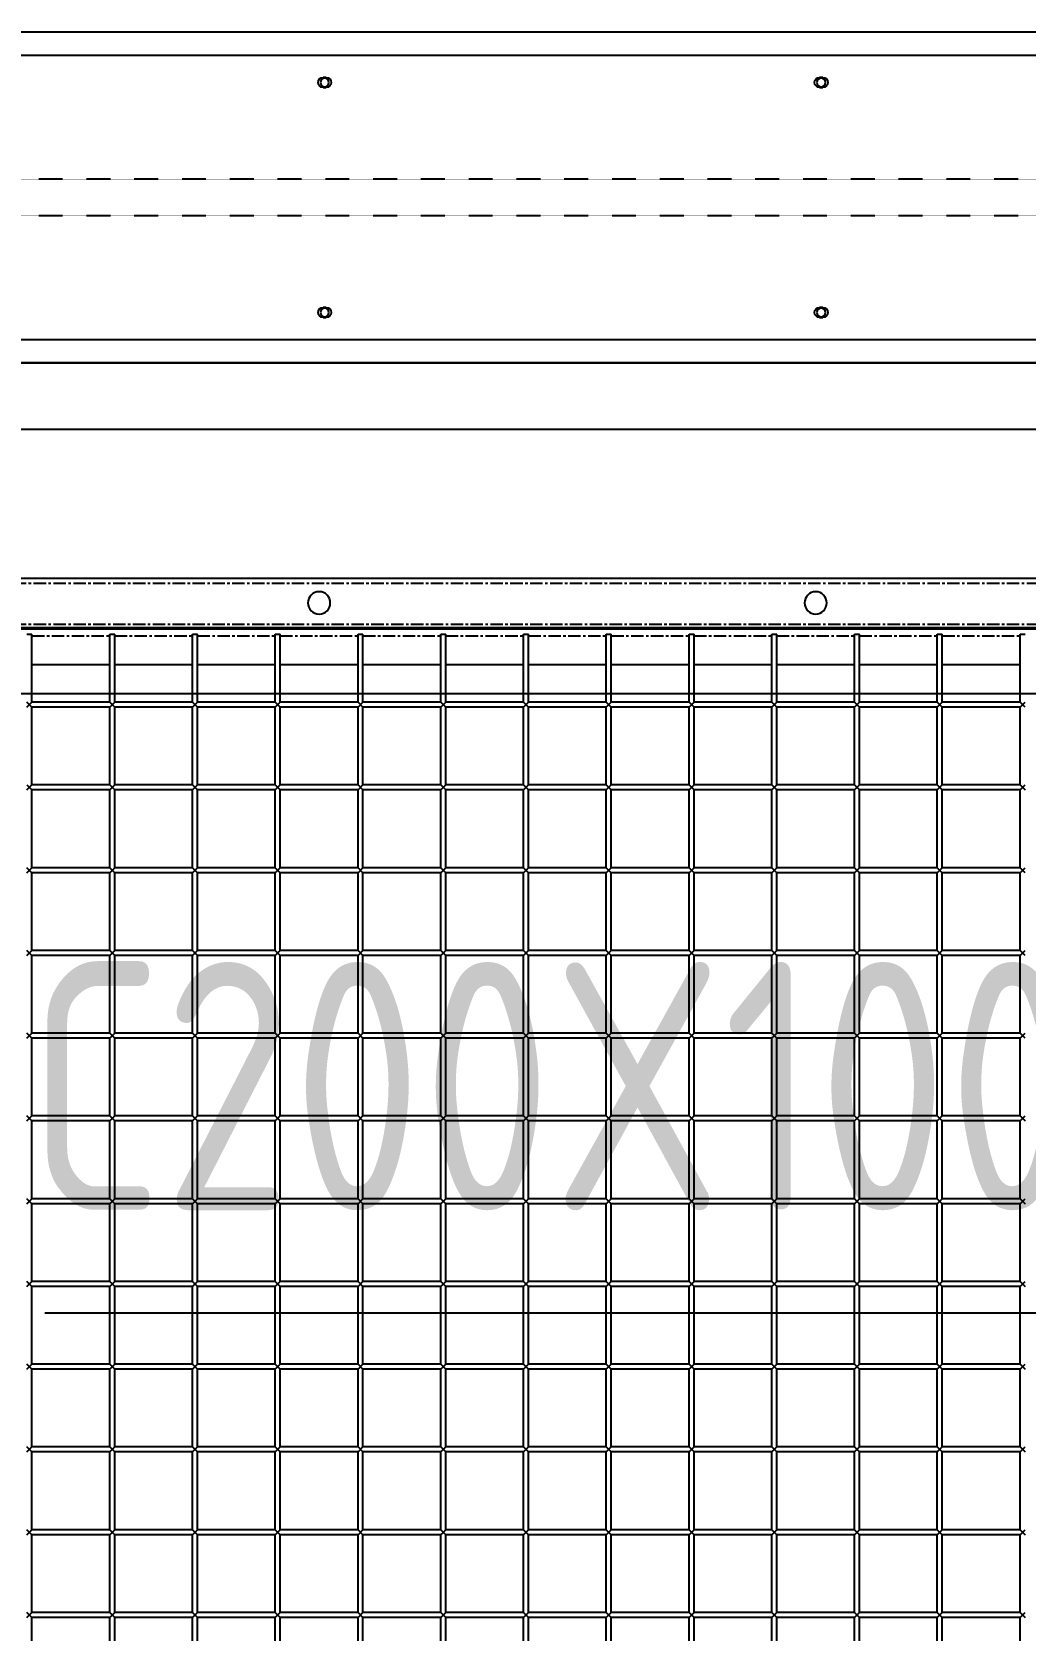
# Model space of a CAD drawing. Header units: millimetres. Extents: x -198529 to 244266, y -64 to 158464.
# Drawn here: x -165332 to -164732, y 97557 to 98523 of the extents above; entities that cross this region are included whole.
import ezdxf

# ---------------------------------------------------------------- set-up
doc = ezdxf.new("R2010")
doc.units = ezdxf.units.MM
doc.linetypes.add('CENTER', pattern=[12, 7.5, -1.5, 1.5, -1.5])
doc.linetypes.add('HIDDEN', pattern=[0.2, 0.1, -0.1])
for name, color, linetype in [('0-DCC', 30, 'Continuous'), ('0-DCC-STRUC', 180, 'Continuous'), ('0-DCC-STRUC-T', 4, 'Continuous')]:
    doc.layers.add(name, color=color, linetype=linetype)
doc.styles.add('EDRI-COM', font='tssdeng.shx', dxfattribs={"width": 0.8, "bigfont": 'hztxt.shx'})

# ---------------------------------------------------------------- blocks, each defined once
blk = doc.blocks.new('DCC2850x1800(右)')
at = {"color": 0, "linetype": 'Continuous'}
for p, q in [((65614.5, -72678.48), (62966, -72678.48)), ((62966, -72709.38), (65613, -72709.38)), ((64742.5, -72712.38), (64739.5, -72712.38)), ((64742.5, -72753.48), (64742.5, -72712.38)), ((64789.5, -72753.48), (64789.5, -72712.38)), ((64792.5, -72712.38), (64789.5, -72712.38)), ((64792.5, -72753.48), (64792.5, -72712.38)), ((64839.5, -72753.48), (64839.5, -72712.38)), ((64842.5, -72712.38), (64839.5, -72712.38)), ((64842.5, -72753.48), (64842.5, -72712.38)), ((64889.5, -72753.48), (64889.5, -72712.38)), ((64892.5, -72712.38), (64889.5, -72712.38)), ((64892.5, -72753.48), (64892.5, -72712.38)), ((64939.5, -72753.48), (64939.5, -72712.38)), ((64942.5, -72712.38), (64939.5, -72712.38)), ((64942.5, -72753.48), (64942.5, -72712.38)), ((64989.5, -72753.48), (64989.5, -72712.38)), ((64992.5, -72712.38), (64989.5, -72712.38)), ((64992.5, -72753.48), (64992.5, -72712.38)), ((65039.5, -72753.48), (65039.5, -72712.38)), ((65042.5, -72712.38), (65039.5, -72712.38)), ((65042.5, -72753.48), (65042.5, -72712.38)), ((65089.5, -72753.48), (65089.5, -72712.38)), ((65092.5, -72712.38), (65089.5, -72712.38)), ((65092.5, -72753.48), (65092.5, -72712.38)), ((65139.5, -72753.48), (65139.5, -72712.38)), ((65142.5, -72712.38), (65139.5, -72712.38)), ((65142.5, -72753.48), (65142.5, -72712.38)), ((65189.5, -72753.48), (65189.5, -72712.38)), ((65192.5, -72712.38), (65189.5, -72712.38)), ((65192.5, -72753.48), (65192.5, -72712.38)), ((65239.5, -72753.48), (65239.5, -72712.38)), ((65242.5, -72712.38), (65239.5, -72712.38)), ((65242.5, -72753.48), (65242.5, -72712.38)), ((65289.5, -72753.48), (65289.5, -72712.38)), ((65292.5, -72712.38), (65289.5, -72712.38)), ((65292.5, -72753.48), (65292.5, -72712.38)), ((65339.5, -72753.48), (65339.5, -72712.38)), ((65342.5, -72712.38), (65339.5, -72712.38)), ((64742.5, -72730.88), (64789.5, -72730.88)), ((64792.5, -72730.88), (64839.5, -72730.88)), ((64842.5, -72730.88), (64889.5, -72730.88)), ((64892.5, -72730.88), (64939.5, -72730.88)), ((64942.5, -72730.88), (64989.5, -72730.88)), ((64992.5, -72730.88), (65039.5, -72730.88)), ((65042.5, -72730.88), (65089.5, -72730.88)), ((65092.5, -72730.88), (65139.5, -72730.88)), ((65142.5, -72730.88), (65189.5, -72730.88)), ((65192.5, -72730.88), (65239.5, -72730.88)), ((65242.5, -72730.88), (65289.5, -72730.88)), ((65292.5, -72730.88), (65339.5, -72730.88)), ((64742.5, -72756.48), (64739.5, -72753.48)), ((64739.5, -72756.48), (64742.5, -72753.48)), ((64742.5, -72753.48), (64789.5, -72753.48)), ((64742.5, -72756.48), (64789.5, -72756.48)), ((64742.5, -72803.48), (64742.5, -72756.48)), ((64792.5, -72756.48), (64789.5, -72753.48)), ((64789.5, -72756.48), (64792.5, -72753.48)), ((64789.5, -72803.48), (64789.5, -72756.48)), ((64792.5, -72753.48), (64839.5, -72753.48)), ((64792.5, -72756.48), (64839.5, -72756.48)), ((64792.5, -72803.48), (64792.5, -72756.48)), ((64842.5, -72756.48), (64839.5, -72753.48)), ((64839.5, -72756.48), (64842.5, -72753.48)), ((64839.5, -72803.48), (64839.5, -72756.48)), ((64842.5, -72753.48), (64889.5, -72753.48)), ((64842.5, -72756.48), (64889.5, -72756.48)), ((64842.5, -72803.48), (64842.5, -72756.48)), ((64892.5, -72756.48), (64889.5, -72753.48)), ((64889.5, -72756.48), (64892.5, -72753.48)), ((64889.5, -72803.48), (64889.5, -72756.48)), ((64892.5, -72753.48), (64939.5, -72753.48)), ((64892.5, -72756.48), (64939.5, -72756.48)), ((64892.5, -72803.48), (64892.5, -72756.48)), ((64942.5, -72756.48), (64939.5, -72753.48)), ((64939.5, -72756.48), (64942.5, -72753.48)), ((64939.5, -72803.48), (64939.5, -72756.48)), ((64942.5, -72753.48), (64989.5, -72753.48)), ((64942.5, -72756.48), (64989.5, -72756.48)), ((64942.5, -72803.48), (64942.5, -72756.48)), ((64992.5, -72756.48), (64989.5, -72753.48)), ((64989.5, -72756.48), (64992.5, -72753.48)), ((64989.5, -72803.48), (64989.5, -72756.48)), ((64992.5, -72753.48), (65039.5, -72753.48)), ((64992.5, -72756.48), (65039.5, -72756.48)), ((64992.5, -72803.48), (64992.5, -72756.48)), ((65042.5, -72756.48), (65039.5, -72753.48)), ((65039.5, -72756.48), (65042.5, -72753.48)), ((65039.5, -72803.48), (65039.5, -72756.48)), ((65042.5, -72753.48), (65089.5, -72753.48)), ((65042.5, -72756.48), (65089.5, -72756.48)), ((65042.5, -72803.48), (65042.5, -72756.48)), ((65092.5, -72756.48), (65089.5, -72753.48)), ((65089.5, -72756.48), (65092.5, -72753.48)), ((65089.5, -72803.48), (65089.5, -72756.48)), ((65092.5, -72753.48), (65139.5, -72753.48)), ((65092.5, -72756.48), (65139.5, -72756.48)), ((65092.5, -72803.48), (65092.5, -72756.48)), ((65142.5, -72756.48), (65139.5, -72753.48)), ((65139.5, -72756.48), (65142.5, -72753.48)), ((65139.5, -72803.48), (65139.5, -72756.48)), ((65142.5, -72753.48), (65189.5, -72753.48)), ((65142.5, -72756.48), (65189.5, -72756.48)), ((65142.5, -72803.48), (65142.5, -72756.48)), ((65192.5, -72756.48), (65189.5, -72753.48)), ((65189.5, -72756.48), (65192.5, -72753.48)), ((65189.5, -72803.48), (65189.5, -72756.48)), ((65192.5, -72753.48), (65239.5, -72753.48)), ((65192.5, -72756.48), (65239.5, -72756.48)), ((65192.5, -72803.48), (65192.5, -72756.48)), ((65242.5, -72756.48), (65239.5, -72753.48)), ((65239.5, -72756.48), (65242.5, -72753.48)), ((65239.5, -72803.48), (65239.5, -72756.48)), ((65242.5, -72753.48), (65289.5, -72753.48)), ((65242.5, -72756.48), (65289.5, -72756.48)), ((65242.5, -72803.48), (65242.5, -72756.48)), ((65292.5, -72756.48), (65289.5, -72753.48)), ((65289.5, -72756.48), (65292.5, -72753.48)), ((65289.5, -72803.48), (65289.5, -72756.48)), ((65292.5, -72753.48), (65339.5, -72753.48)), ((65292.5, -72756.48), (65339.5, -72756.48)), ((65292.5, -72803.48), (65292.5, -72756.48)), ((65342.5, -72756.48), (65339.5, -72753.48)), ((65339.5, -72756.48), (65342.5, -72753.48)), ((65339.5, -72803.48), (65339.5, -72756.48)), ((64742.5, -72806.48), (64739.5, -72803.48)), ((64742.5, -72803.48), (64739.5, -72806.48)), ((64742.5, -72803.48), (64789.5, -72803.48)), ((64742.5, -72853.48), (64742.5, -72806.48)), ((64742.5, -72806.48), (64789.5, -72806.48)), ((64792.5, -72806.48), (64789.5, -72803.48)), ((64792.5, -72803.48), (64789.5, -72806.48)), ((64789.5, -72853.48), (64789.5, -72806.48)), ((64792.5, -72803.48), (64839.5, -72803.48)), ((64792.5, -72853.48), (64792.5, -72806.48)), ((64792.5, -72806.48), (64839.5, -72806.48)), ((64842.5, -72806.48), (64839.5, -72803.48)), ((64842.5, -72803.48), (64839.5, -72806.48)), ((64839.5, -72853.48), (64839.5, -72806.48)), ((64842.5, -72803.48), (64889.5, -72803.48)), ((64842.5, -72853.48), (64842.5, -72806.48)), ((64842.5, -72806.48), (64889.5, -72806.48)), ((64892.5, -72806.48), (64889.5, -72803.48)), ((64892.5, -72803.48), (64889.5, -72806.48)), ((64889.5, -72853.48), (64889.5, -72806.48)), ((64892.5, -72803.48), (64939.5, -72803.48)), ((64892.5, -72853.48), (64892.5, -72806.48)), ((64892.5, -72806.48), (64939.5, -72806.48)), ((64942.5, -72806.48), (64939.5, -72803.48)), ((64942.5, -72803.48), (64939.5, -72806.48)), ((64939.5, -72853.48), (64939.5, -72806.48)), ((64942.5, -72803.48), (64989.5, -72803.48)), ((64942.5, -72853.48), (64942.5, -72806.48)), ((64942.5, -72806.48), (64989.5, -72806.48)), ((64992.5, -72806.48), (64989.5, -72803.48)), ((64992.5, -72803.48), (64989.5, -72806.48)), ((64989.5, -72853.48), (64989.5, -72806.48)), ((64992.5, -72803.48), (65039.5, -72803.48)), ((64992.5, -72853.48), (64992.5, -72806.48)), ((64992.5, -72806.48), (65039.5, -72806.48)), ((65042.5, -72806.48), (65039.5, -72803.48)), ((65042.5, -72803.48), (65039.5, -72806.48)), ((65039.5, -72853.48), (65039.5, -72806.48)), ((65042.5, -72803.48), (65089.5, -72803.48)), ((65042.5, -72853.48), (65042.5, -72806.48)), ((65042.5, -72806.48), (65089.5, -72806.48)), ((65092.5, -72806.48), (65089.5, -72803.48)), ((65092.5, -72803.48), (65089.5, -72806.48)), ((65089.5, -72853.48), (65089.5, -72806.48)), ((65092.5, -72803.48), (65139.5, -72803.48)), ((65092.5, -72853.48), (65092.5, -72806.48)), ((65092.5, -72806.48), (65139.5, -72806.48)), ((65142.5, -72806.48), (65139.5, -72803.48)), ((65142.5, -72803.48), (65139.5, -72806.48)), ((65139.5, -72853.48), (65139.5, -72806.48)), ((65142.5, -72803.48), (65189.5, -72803.48)), ((65142.5, -72853.48), (65142.5, -72806.48)), ((65142.5, -72806.48), (65189.5, -72806.48)), ((65192.5, -72806.48), (65189.5, -72803.48)), ((65192.5, -72803.48), (65189.5, -72806.48)), ((65189.5, -72853.48), (65189.5, -72806.48)), ((65192.5, -72803.48), (65239.5, -72803.48)), ((65192.5, -72853.48), (65192.5, -72806.48)), ((65192.5, -72806.48), (65239.5, -72806.48)), ((65242.5, -72806.48), (65239.5, -72803.48)), ((65242.5, -72803.48), (65239.5, -72806.48)), ((65239.5, -72853.48), (65239.5, -72806.48)), ((65242.5, -72803.48), (65289.5, -72803.48)), ((65242.5, -72853.48), (65242.5, -72806.48)), ((65242.5, -72806.48), (65289.5, -72806.48)), ((65292.5, -72806.48), (65289.5, -72803.48)), ((65292.5, -72803.48), (65289.5, -72806.48)), ((65289.5, -72853.48), (65289.5, -72806.48)), ((65292.5, -72803.48), (65339.5, -72803.48)), ((65292.5, -72853.48), (65292.5, -72806.48)), ((65292.5, -72806.48), (65339.5, -72806.48)), ((65342.5, -72806.48), (65339.5, -72803.48)), ((65342.5, -72803.48), (65339.5, -72806.48)), ((65339.5, -72853.48), (65339.5, -72806.48)), ((64742.5, -72856.48), (64739.5, -72853.48)), ((64739.5, -72856.48), (64742.5, -72853.48)), ((64742.5, -72853.48), (64789.5, -72853.48)), ((64792.5, -72856.48), (64789.5, -72853.48)), ((64789.5, -72856.48), (64792.5, -72853.48)), ((64792.5, -72853.48), (64839.5, -72853.48)), ((64842.5, -72856.48), (64839.5, -72853.48)), ((64839.5, -72856.48), (64842.5, -72853.48)), ((64842.5, -72853.48), (64889.5, -72853.48)), ((64892.5, -72856.48), (64889.5, -72853.48)), ((64889.5, -72856.48), (64892.5, -72853.48)), ((64892.5, -72853.48), (64939.5, -72853.48)), ((64942.5, -72856.48), (64939.5, -72853.48)), ((64939.5, -72856.48), (64942.5, -72853.48)), ((64942.5, -72853.48), (64989.5, -72853.48)), ((64992.5, -72856.48), (64989.5, -72853.48)), ((64989.5, -72856.48), (64992.5, -72853.48)), ((64992.5, -72853.48), (65039.5, -72853.48)), ((65042.5, -72856.48), (65039.5, -72853.48)), ((65039.5, -72856.48), (65042.5, -72853.48)), ((65042.5, -72853.48), (65089.5, -72853.48)), ((65092.5, -72856.48), (65089.5, -72853.48)), ((65089.5, -72856.48), (65092.5, -72853.48)), ((65092.5, -72853.48), (65139.5, -72853.48)), ((65142.5, -72856.48), (65139.5, -72853.48)), ((65139.5, -72856.48), (65142.5, -72853.48)), ((65142.5, -72853.48), (65189.5, -72853.48)), ((65192.5, -72856.48), (65189.5, -72853.48)), ((65189.5, -72856.48), (65192.5, -72853.48)), ((65192.5, -72853.48), (65239.5, -72853.48)), ((65242.5, -72856.48), (65239.5, -72853.48)), ((65239.5, -72856.48), (65242.5, -72853.48)), ((65242.5, -72853.48), (65289.5, -72853.48)), ((65292.5, -72856.48), (65289.5, -72853.48)), ((65289.5, -72856.48), (65292.5, -72853.48)), ((65292.5, -72853.48), (65339.5, -72853.48)), ((65342.5, -72856.48), (65339.5, -72853.48)), ((65339.5, -72856.48), (65342.5, -72853.48)), ((64742.5, -72903.48), (64742.5, -72856.48)), ((64742.5, -72856.48), (64789.5, -72856.48)), ((64789.5, -72903.48), (64789.5, -72856.48)), ((64792.5, -72903.48), (64792.5, -72856.48)), ((64792.5, -72856.48), (64839.5, -72856.48)), ((64839.5, -72903.48), (64839.5, -72856.48)), ((64842.5, -72903.48), (64842.5, -72856.48)), ((64842.5, -72856.48), (64889.5, -72856.48)), ((64889.5, -72903.48), (64889.5, -72856.48)), ((64892.5, -72903.48), (64892.5, -72856.48)), ((64892.5, -72856.48), (64939.5, -72856.48)), ((64939.5, -72903.48), (64939.5, -72856.48)), ((64942.5, -72903.48), (64942.5, -72856.48)), ((64942.5, -72856.48), (64989.5, -72856.48)), ((64989.5, -72903.48), (64989.5, -72856.48)), ((64992.5, -72903.48), (64992.5, -72856.48)), ((64992.5, -72856.48), (65039.5, -72856.48)), ((65039.5, -72903.48), (65039.5, -72856.48)), ((65042.5, -72903.48), (65042.5, -72856.48)), ((65042.5, -72856.48), (65089.5, -72856.48)), ((65089.5, -72903.48), (65089.5, -72856.48)), ((65092.5, -72903.48), (65092.5, -72856.48)), ((65092.5, -72856.48), (65139.5, -72856.48)), ((65139.5, -72903.48), (65139.5, -72856.48)), ((65142.5, -72903.48), (65142.5, -72856.48)), ((65142.5, -72856.48), (65189.5, -72856.48)), ((65189.5, -72903.48), (65189.5, -72856.48)), ((65192.5, -72903.48), (65192.5, -72856.48)), ((65192.5, -72856.48), (65239.5, -72856.48)), ((65239.5, -72903.48), (65239.5, -72856.48)), ((65242.5, -72903.48), (65242.5, -72856.48)), ((65242.5, -72856.48), (65289.5, -72856.48)), ((65289.5, -72903.48), (65289.5, -72856.48)), ((65292.5, -72903.48), (65292.5, -72856.48)), ((65292.5, -72856.48), (65339.5, -72856.48)), ((65339.5, -72903.48), (65339.5, -72856.48)), ((64742.5, -72906.48), (64739.5, -72903.48)), ((64739.5, -72906.48), (64742.5, -72903.48)), ((64742.5, -72903.48), (64789.5, -72903.48)), ((64792.5, -72906.48), (64789.5, -72903.48)), ((64789.5, -72906.48), (64792.5, -72903.48)), ((64792.5, -72903.48), (64839.5, -72903.48)), ((64842.5, -72906.48), (64839.5, -72903.48)), ((64839.5, -72906.48), (64842.5, -72903.48)), ((64842.5, -72903.48), (64889.5, -72903.48)), ((64892.5, -72906.48), (64889.5, -72903.48)), ((64889.5, -72906.48), (64892.5, -72903.48)), ((64892.5, -72903.48), (64939.5, -72903.48)), ((64942.5, -72906.48), (64939.5, -72903.48)), ((64939.5, -72906.48), (64942.5, -72903.48)), ((64942.5, -72903.48), (64989.5, -72903.48)), ((64992.5, -72906.48), (64989.5, -72903.48)), ((64989.5, -72906.48), (64992.5, -72903.48)), ((64992.5, -72903.48), (65039.5, -72903.48)), ((65042.5, -72906.48), (65039.5, -72903.48)), ((65039.5, -72906.48), (65042.5, -72903.48)), ((65042.5, -72903.48), (65089.5, -72903.48)), ((65092.5, -72906.48), (65089.5, -72903.48)), ((65089.5, -72906.48), (65092.5, -72903.48)), ((65092.5, -72903.48), (65139.5, -72903.48)), ((65142.5, -72906.48), (65139.5, -72903.48)), ((65139.5, -72906.48), (65142.5, -72903.48)), ((65142.5, -72903.48), (65189.5, -72903.48)), ((65192.5, -72906.48), (65189.5, -72903.48)), ((65189.5, -72906.48), (65192.5, -72903.48)), ((65192.5, -72903.48), (65239.5, -72903.48)), ((65242.5, -72906.48), (65239.5, -72903.48)), ((65239.5, -72906.48), (65242.5, -72903.48)), ((65242.5, -72903.48), (65289.5, -72903.48)), ((65292.5, -72906.48), (65289.5, -72903.48)), ((65289.5, -72906.48), (65292.5, -72903.48)), ((65292.5, -72903.48), (65339.5, -72903.48)), ((65342.5, -72906.48), (65339.5, -72903.48)), ((65339.5, -72906.48), (65342.5, -72903.48)), ((64742.5, -72953.48), (64742.5, -72906.48)), ((64742.5, -72906.48), (64789.5, -72906.48)), ((64789.5, -72953.48), (64789.5, -72906.48)), ((64792.5, -72953.48), (64792.5, -72906.48)), ((64792.5, -72906.48), (64839.5, -72906.48)), ((64839.5, -72953.48), (64839.5, -72906.48)), ((64842.5, -72953.48), (64842.5, -72906.48)), ((64842.5, -72906.48), (64889.5, -72906.48)), ((64889.5, -72953.48), (64889.5, -72906.48)), ((64892.5, -72953.48), (64892.5, -72906.48)), ((64892.5, -72906.48), (64939.5, -72906.48)), ((64939.5, -72953.48), (64939.5, -72906.48)), ((64942.5, -72953.48), (64942.5, -72906.48)), ((64942.5, -72906.48), (64989.5, -72906.48)), ((64989.5, -72953.48), (64989.5, -72906.48)), ((64992.5, -72953.48), (64992.5, -72906.48)), ((64992.5, -72906.48), (65039.5, -72906.48)), ((65039.5, -72953.48), (65039.5, -72906.48)), ((65042.5, -72953.48), (65042.5, -72906.48)), ((65042.5, -72906.48), (65089.5, -72906.48)), ((65089.5, -72953.48), (65089.5, -72906.48)), ((65092.5, -72953.48), (65092.5, -72906.48)), ((65092.5, -72906.48), (65139.5, -72906.48)), ((65139.5, -72953.48), (65139.5, -72906.48)), ((65142.5, -72953.48), (65142.5, -72906.48)), ((65142.5, -72906.48), (65189.5, -72906.48)), ((65189.5, -72953.48), (65189.5, -72906.48)), ((65192.5, -72953.48), (65192.5, -72906.48)), ((65192.5, -72906.48), (65239.5, -72906.48)), ((65239.5, -72953.48), (65239.5, -72906.48)), ((65242.5, -72953.48), (65242.5, -72906.48)), ((65242.5, -72906.48), (65289.5, -72906.48)), ((65289.5, -72953.48), (65289.5, -72906.48)), ((65292.5, -72953.48), (65292.5, -72906.48)), ((65292.5, -72906.48), (65339.5, -72906.48)), ((65339.5, -72953.48), (65339.5, -72906.48)), ((64742.5, -72956.48), (64739.5, -72953.48)), ((64739.5, -72956.48), (64742.5, -72953.48)), ((64742.5, -72953.48), (64789.5, -72953.48)), ((64742.5, -73003.48), (64742.5, -72956.48)), ((64742.5, -72956.48), (64789.5, -72956.48)), ((64792.5, -72956.48), (64789.5, -72953.48)), ((64789.5, -72956.48), (64792.5, -72953.48)), ((64789.5, -73003.48), (64789.5, -72956.48)), ((64792.5, -72953.48), (64839.5, -72953.48)), ((64792.5, -73003.48), (64792.5, -72956.48)), ((64792.5, -72956.48), (64839.5, -72956.48)), ((64842.5, -72956.48), (64839.5, -72953.48)), ((64839.5, -72956.48), (64842.5, -72953.48)), ((64839.5, -73003.48), (64839.5, -72956.48)), ((64842.5, -72953.48), (64889.5, -72953.48)), ((64842.5, -73003.48), (64842.5, -72956.48)), ((64842.5, -72956.48), (64889.5, -72956.48)), ((64892.5, -72956.48), (64889.5, -72953.48)), ((64889.5, -72956.48), (64892.5, -72953.48)), ((64889.5, -73003.48), (64889.5, -72956.48)), ((64892.5, -72953.48), (64939.5, -72953.48)), ((64892.5, -73003.48), (64892.5, -72956.48)), ((64892.5, -72956.48), (64939.5, -72956.48)), ((64942.5, -72956.48), (64939.5, -72953.48)), ((64939.5, -72956.48), (64942.5, -72953.48)), ((64939.5, -73003.48), (64939.5, -72956.48)), ((64942.5, -72953.48), (64989.5, -72953.48)), ((64942.5, -73003.48), (64942.5, -72956.48)), ((64942.5, -72956.48), (64989.5, -72956.48)), ((64992.5, -72956.48), (64989.5, -72953.48)), ((64989.5, -72956.48), (64992.5, -72953.48)), ((64989.5, -73003.48), (64989.5, -72956.48)), ((64992.5, -72953.48), (65039.5, -72953.48)), ((64992.5, -73003.48), (64992.5, -72956.48)), ((64992.5, -72956.48), (65039.5, -72956.48)), ((65042.5, -72956.48), (65039.5, -72953.48)), ((65039.5, -72956.48), (65042.5, -72953.48)), ((65039.5, -73003.48), (65039.5, -72956.48)), ((65042.5, -72953.48), (65089.5, -72953.48)), ((65042.5, -73003.48), (65042.5, -72956.48)), ((65042.5, -72956.48), (65089.5, -72956.48)), ((65092.5, -72956.48), (65089.5, -72953.48)), ((65089.5, -72956.48), (65092.5, -72953.48)), ((65089.5, -73003.48), (65089.5, -72956.48)), ((65092.5, -72953.48), (65139.5, -72953.48)), ((65092.5, -73003.48), (65092.5, -72956.48)), ((65092.5, -72956.48), (65139.5, -72956.48)), ((65142.5, -72956.48), (65139.5, -72953.48)), ((65139.5, -72956.48), (65142.5, -72953.48)), ((65139.5, -73003.48), (65139.5, -72956.48)), ((65142.5, -72953.48), (65189.5, -72953.48)), ((65142.5, -73003.48), (65142.5, -72956.48)), ((65142.5, -72956.48), (65189.5, -72956.48)), ((65192.5, -72956.48), (65189.5, -72953.48)), ((65189.5, -72956.48), (65192.5, -72953.48)), ((65189.5, -73003.48), (65189.5, -72956.48)), ((65192.5, -72953.48), (65239.5, -72953.48)), ((65192.5, -73003.48), (65192.5, -72956.48)), ((65192.5, -72956.48), (65239.5, -72956.48)), ((65242.5, -72956.48), (65239.5, -72953.48)), ((65239.5, -72956.48), (65242.5, -72953.48)), ((65239.5, -73003.48), (65239.5, -72956.48)), ((65242.5, -72953.48), (65289.5, -72953.48)), ((65242.5, -73003.48), (65242.5, -72956.48)), ((65242.5, -72956.48), (65289.5, -72956.48)), ((65292.5, -72956.48), (65289.5, -72953.48)), ((65289.5, -72956.48), (65292.5, -72953.48)), ((65289.5, -73003.48), (65289.5, -72956.48)), ((65292.5, -72953.48), (65339.5, -72953.48)), ((65292.5, -73003.48), (65292.5, -72956.48)), ((65292.5, -72956.48), (65339.5, -72956.48)), ((65342.5, -72956.48), (65339.5, -72953.48)), ((65339.5, -72956.48), (65342.5, -72953.48)), ((65339.5, -73003.48), (65339.5, -72956.48)), ((64742.5, -73006.48), (64739.5, -73003.48)), ((64742.5, -73003.48), (64739.5, -73006.48)), ((64742.5, -73003.48), (64789.5, -73003.48)), ((64742.5, -73053.48), (64742.5, -73006.48)), ((64742.5, -73006.48), (64789.5, -73006.48)), ((64792.5, -73006.48), (64789.5, -73003.48)), ((64789.5, -73006.48), (64792.5, -73003.48)), ((64789.5, -73053.48), (64789.5, -73006.48)), ((64792.5, -73003.48), (64839.5, -73003.48)), ((64792.5, -73053.48), (64792.5, -73006.48)), ((64792.5, -73006.48), (64839.5, -73006.48)), ((64842.5, -73006.48), (64839.5, -73003.48)), ((64839.5, -73006.48), (64842.5, -73003.48)), ((64839.5, -73053.48), (64839.5, -73006.48)), ((64842.5, -73003.48), (64889.5, -73003.48)), ((64842.5, -73053.48), (64842.5, -73006.48)), ((64842.5, -73006.48), (64889.5, -73006.48)), ((64892.5, -73006.48), (64889.5, -73003.48)), ((64889.5, -73006.48), (64892.5, -73003.48)), ((64889.5, -73053.48), (64889.5, -73006.48)), ((64892.5, -73003.48), (64939.5, -73003.48)), ((64892.5, -73053.48), (64892.5, -73006.48)), ((64892.5, -73006.48), (64939.5, -73006.48)), ((64942.5, -73006.48), (64939.5, -73003.48)), ((64939.5, -73006.48), (64942.5, -73003.48)), ((64939.5, -73053.48), (64939.5, -73006.48)), ((64942.5, -73003.48), (64989.5, -73003.48)), ((64942.5, -73053.48), (64942.5, -73006.48)), ((64942.5, -73006.48), (64989.5, -73006.48)), ((64992.5, -73006.48), (64989.5, -73003.48)), ((64989.5, -73006.48), (64992.5, -73003.48)), ((64989.5, -73053.48), (64989.5, -73006.48)), ((64992.5, -73003.48), (65039.5, -73003.48)), ((64992.5, -73053.48), (64992.5, -73006.48)), ((64992.5, -73006.48), (65039.5, -73006.48)), ((65042.5, -73006.48), (65039.5, -73003.48)), ((65039.5, -73006.48), (65042.5, -73003.48)), ((65039.5, -73053.48), (65039.5, -73006.48)), ((65042.5, -73003.48), (65089.5, -73003.48)), ((65042.5, -73053.48), (65042.5, -73006.48)), ((65042.5, -73006.48), (65089.5, -73006.48)), ((65092.5, -73006.48), (65089.5, -73003.48)), ((65089.5, -73006.48), (65092.5, -73003.48)), ((65089.5, -73053.48), (65089.5, -73006.48)), ((65092.5, -73003.48), (65139.5, -73003.48)), ((65092.5, -73053.48), (65092.5, -73006.48)), ((65092.5, -73006.48), (65139.5, -73006.48)), ((65142.5, -73006.48), (65139.5, -73003.48)), ((65139.5, -73006.48), (65142.5, -73003.48)), ((65139.5, -73053.48), (65139.5, -73006.48)), ((65142.5, -73003.48), (65189.5, -73003.48)), ((65142.5, -73053.48), (65142.5, -73006.48)), ((65142.5, -73006.48), (65189.5, -73006.48)), ((65192.5, -73006.48), (65189.5, -73003.48)), ((65189.5, -73006.48), (65192.5, -73003.48)), ((65189.5, -73053.48), (65189.5, -73006.48)), ((65192.5, -73003.48), (65239.5, -73003.48)), ((65192.5, -73053.48), (65192.5, -73006.48)), ((65192.5, -73006.48), (65239.5, -73006.48)), ((65242.5, -73006.48), (65239.5, -73003.48)), ((65239.5, -73006.48), (65242.5, -73003.48)), ((65239.5, -73053.48), (65239.5, -73006.48)), ((65242.5, -73003.48), (65289.5, -73003.48)), ((65242.5, -73053.48), (65242.5, -73006.48)), ((65242.5, -73006.48), (65289.5, -73006.48)), ((65292.5, -73006.48), (65289.5, -73003.48)), ((65289.5, -73006.48), (65292.5, -73003.48)), ((65289.5, -73053.48), (65289.5, -73006.48)), ((65292.5, -73003.48), (65339.5, -73003.48)), ((65292.5, -73053.48), (65292.5, -73006.48)), ((65292.5, -73006.48), (65339.5, -73006.48)), ((65342.5, -73006.48), (65339.5, -73003.48)), ((65339.5, -73006.48), (65342.5, -73003.48)), ((65339.5, -73053.48), (65339.5, -73006.48)), ((64742.5, -73056.48), (64739.5, -73053.48)), ((64742.5, -73053.48), (64739.5, -73056.48)), ((64742.5, -73053.48), (64789.5, -73053.48)), ((64742.5, -73103.48), (64742.5, -73056.48)), ((64742.5, -73056.48), (64789.5, -73056.48)), ((64792.5, -73056.48), (64789.5, -73053.48)), ((64792.5, -73053.48), (64789.5, -73056.48)), ((64789.5, -73103.48), (64789.5, -73056.48)), ((64792.5, -73053.48), (64839.5, -73053.48)), ((64792.5, -73103.48), (64792.5, -73056.48)), ((64792.5, -73056.48), (64839.5, -73056.48)), ((64842.5, -73056.48), (64839.5, -73053.48)), ((64839.5, -73056.48), (64842.5, -73053.48)), ((64839.5, -73103.48), (64839.5, -73056.48)), ((64842.5, -73053.48), (64889.5, -73053.48)), ((64842.5, -73103.48), (64842.5, -73056.48)), ((64842.5, -73056.48), (64889.5, -73056.48)), ((64892.5, -73056.48), (64889.5, -73053.48)), ((64889.5, -73056.48), (64892.5, -73053.48)), ((64889.5, -73103.48), (64889.5, -73056.48)), ((64892.5, -73053.48), (64939.5, -73053.48)), ((64892.5, -73103.48), (64892.5, -73056.48)), ((64892.5, -73056.48), (64939.5, -73056.48)), ((64942.5, -73056.48), (64939.5, -73053.48)), ((64939.5, -73056.48), (64942.5, -73053.48)), ((64939.5, -73103.48), (64939.5, -73056.48)), ((64942.5, -73053.48), (64989.5, -73053.48)), ((64942.5, -73103.48), (64942.5, -73056.48)), ((64942.5, -73056.48), (64989.5, -73056.48)), ((64992.5, -73056.48), (64989.5, -73053.48)), ((64989.5, -73056.48), (64992.5, -73053.48)), ((64989.5, -73103.48), (64989.5, -73056.48)), ((64992.5, -73053.48), (65039.5, -73053.48)), ((64992.5, -73103.48), (64992.5, -73056.48)), ((64992.5, -73056.48), (65039.5, -73056.48)), ((65042.5, -73056.48), (65039.5, -73053.48)), ((65039.5, -73056.48), (65042.5, -73053.48)), ((65039.5, -73103.48), (65039.5, -73056.48)), ((65042.5, -73053.48), (65089.5, -73053.48)), ((65042.5, -73103.48), (65042.5, -73056.48)), ((65042.5, -73056.48), (65089.5, -73056.48)), ((65092.5, -73056.48), (65089.5, -73053.48)), ((65089.5, -73056.48), (65092.5, -73053.48)), ((65089.5, -73103.48), (65089.5, -73056.48)), ((65092.5, -73053.48), (65139.5, -73053.48)), ((65092.5, -73103.48), (65092.5, -73056.48)), ((65092.5, -73056.48), (65139.5, -73056.48)), ((65142.5, -73056.48), (65139.5, -73053.48)), ((65139.5, -73056.48), (65142.5, -73053.48)), ((65139.5, -73103.48), (65139.5, -73056.48)), ((65142.5, -73053.48), (65189.5, -73053.48)), ((65142.5, -73103.48), (65142.5, -73056.48)), ((65142.5, -73056.48), (65189.5, -73056.48)), ((65192.5, -73056.48), (65189.5, -73053.48)), ((65189.5, -73056.48), (65192.5, -73053.48)), ((65189.5, -73103.48), (65189.5, -73056.48)), ((65192.5, -73053.48), (65239.5, -73053.48)), ((65192.5, -73103.48), (65192.5, -73056.48)), ((65192.5, -73056.48), (65239.5, -73056.48)), ((65242.5, -73056.48), (65239.5, -73053.48)), ((65239.5, -73056.48), (65242.5, -73053.48)), ((65239.5, -73103.48), (65239.5, -73056.48)), ((65242.5, -73053.48), (65289.5, -73053.48)), ((65242.5, -73103.48), (65242.5, -73056.48)), ((65242.5, -73056.48), (65289.5, -73056.48)), ((65292.5, -73056.48), (65289.5, -73053.48)), ((65289.5, -73056.48), (65292.5, -73053.48)), ((65289.5, -73103.48), (65289.5, -73056.48)), ((65292.5, -73053.48), (65339.5, -73053.48)), ((65292.5, -73103.48), (65292.5, -73056.48)), ((65292.5, -73056.48), (65339.5, -73056.48)), ((65342.5, -73056.48), (65339.5, -73053.48)), ((65339.5, -73056.48), (65342.5, -73053.48)), ((65339.5, -73103.48), (65339.5, -73056.48)), ((64742.5, -73106.48), (64739.5, -73103.48)), ((64742.5, -73103.48), (64739.5, -73106.48)), ((64742.5, -73103.48), (64789.5, -73103.48)), ((64742.5, -73153.48), (64742.5, -73106.48)), ((64742.5, -73106.48), (64789.5, -73106.48)), ((64792.5, -73106.48), (64789.5, -73103.48)), ((64792.5, -73103.48), (64789.5, -73106.48)), ((64789.5, -73153.48), (64789.5, -73106.48)), ((64792.5, -73103.48), (64839.5, -73103.48)), ((64792.5, -73153.48), (64792.5, -73106.48)), ((64792.5, -73106.48), (64839.5, -73106.48)), ((64842.5, -73106.48), (64839.5, -73103.48)), ((64842.5, -73103.48), (64839.5, -73106.48)), ((64839.5, -73153.48), (64839.5, -73106.48)), ((64842.5, -73103.48), (64889.5, -73103.48)), ((64842.5, -73153.48), (64842.5, -73106.48)), ((64842.5, -73106.48), (64889.5, -73106.48)), ((64892.5, -73106.48), (64889.5, -73103.48)), ((64889.5, -73106.48), (64892.5, -73103.48)), ((64889.5, -73153.48), (64889.5, -73106.48)), ((64892.5, -73103.48), (64939.5, -73103.48)), ((64892.5, -73153.48), (64892.5, -73106.48)), ((64892.5, -73106.48), (64939.5, -73106.48)), ((64942.5, -73106.48), (64939.5, -73103.48)), ((64939.5, -73106.48), (64942.5, -73103.48)), ((64939.5, -73153.48), (64939.5, -73106.48)), ((64942.5, -73103.48), (64989.5, -73103.48)), ((64942.5, -73153.48), (64942.5, -73106.48)), ((64942.5, -73106.48), (64989.5, -73106.48)), ((64992.5, -73106.48), (64989.5, -73103.48)), ((64989.5, -73106.48), (64992.5, -73103.48)), ((64989.5, -73153.48), (64989.5, -73106.48)), ((64992.5, -73103.48), (65039.5, -73103.48)), ((64992.5, -73153.48), (64992.5, -73106.48)), ((64992.5, -73106.48), (65039.5, -73106.48)), ((65042.5, -73106.48), (65039.5, -73103.48)), ((65039.5, -73106.48), (65042.5, -73103.48)), ((65039.5, -73153.48), (65039.5, -73106.48)), ((65042.5, -73103.48), (65089.5, -73103.48)), ((65042.5, -73153.48), (65042.5, -73106.48)), ((65042.5, -73106.48), (65089.5, -73106.48)), ((65092.5, -73106.48), (65089.5, -73103.48)), ((65089.5, -73106.48), (65092.5, -73103.48)), ((65089.5, -73153.48), (65089.5, -73106.48)), ((65092.5, -73103.48), (65139.5, -73103.48)), ((65092.5, -73153.48), (65092.5, -73106.48)), ((65092.5, -73106.48), (65139.5, -73106.48)), ((65142.5, -73106.48), (65139.5, -73103.48)), ((65139.5, -73106.48), (65142.5, -73103.48)), ((65139.5, -73153.48), (65139.5, -73106.48)), ((65142.5, -73103.48), (65189.5, -73103.48)), ((65142.5, -73153.48), (65142.5, -73106.48)), ((65142.5, -73106.48), (65189.5, -73106.48)), ((65192.5, -73106.48), (65189.5, -73103.48)), ((65189.5, -73106.48), (65192.5, -73103.48)), ((65189.5, -73153.48), (65189.5, -73106.48)), ((65192.5, -73103.48), (65239.5, -73103.48)), ((65192.5, -73153.48), (65192.5, -73106.48)), ((65192.5, -73106.48), (65239.5, -73106.48)), ((65242.5, -73106.48), (65239.5, -73103.48)), ((65239.5, -73106.48), (65242.5, -73103.48)), ((65239.5, -73153.48), (65239.5, -73106.48)), ((65242.5, -73103.48), (65289.5, -73103.48)), ((65242.5, -73153.48), (65242.5, -73106.48)), ((65242.5, -73106.48), (65289.5, -73106.48)), ((65292.5, -73106.48), (65289.5, -73103.48)), ((65289.5, -73106.48), (65292.5, -73103.48)), ((65289.5, -73153.48), (65289.5, -73106.48)), ((65292.5, -73103.48), (65339.5, -73103.48)), ((65292.5, -73153.48), (65292.5, -73106.48)), ((65292.5, -73106.48), (65339.5, -73106.48)), ((65342.5, -73106.48), (65339.5, -73103.48)), ((65339.5, -73106.48), (65342.5, -73103.48)), ((65339.5, -73153.48), (65339.5, -73106.48)), ((64742.5, -73156.48), (64739.5, -73153.48)), ((64742.5, -73153.48), (64739.5, -73156.48)), ((64742.5, -73153.48), (64789.5, -73153.48)), ((64792.5, -73156.48), (64789.5, -73153.48)), ((64792.5, -73153.48), (64789.5, -73156.48)), ((64792.5, -73153.48), (64839.5, -73153.48)), ((64842.5, -73156.48), (64839.5, -73153.48)), ((64842.5, -73153.48), (64839.5, -73156.48)), ((64842.5, -73153.48), (64889.5, -73153.48)), ((64892.5, -73156.48), (64889.5, -73153.48)), ((64892.5, -73153.48), (64889.5, -73156.48)), ((64892.5, -73153.48), (64939.5, -73153.48)), ((64942.5, -73156.48), (64939.5, -73153.48)), ((64939.5, -73156.48), (64942.5, -73153.48)), ((64942.5, -73153.48), (64989.5, -73153.48)), ((64992.5, -73156.48), (64989.5, -73153.48)), ((64989.5, -73156.48), (64992.5, -73153.48)), ((64992.5, -73153.48), (65039.5, -73153.48)), ((65042.5, -73156.48), (65039.5, -73153.48)), ((65039.5, -73156.48), (65042.5, -73153.48)), ((65042.5, -73153.48), (65089.5, -73153.48)), ((65092.5, -73156.48), (65089.5, -73153.48)), ((65089.5, -73156.48), (65092.5, -73153.48)), ((65092.5, -73153.48), (65139.5, -73153.48)), ((65142.5, -73156.48), (65139.5, -73153.48)), ((65139.5, -73156.48), (65142.5, -73153.48)), ((65142.5, -73153.48), (65189.5, -73153.48)), ((65192.5, -73156.48), (65189.5, -73153.48)), ((65189.5, -73156.48), (65192.5, -73153.48)), ((65192.5, -73153.48), (65239.5, -73153.48)), ((65242.5, -73156.48), (65239.5, -73153.48)), ((65239.5, -73156.48), (65242.5, -73153.48)), ((65242.5, -73153.48), (65289.5, -73153.48)), ((65292.5, -73156.48), (65289.5, -73153.48)), ((65289.5, -73156.48), (65292.5, -73153.48)), ((65292.5, -73153.48), (65339.5, -73153.48)), ((65342.5, -73156.48), (65339.5, -73153.48)), ((65339.5, -73156.48), (65342.5, -73153.48)), ((64742.5, -73203.48), (64742.5, -73156.48)), ((64742.5, -73156.48), (64789.5, -73156.48)), ((64789.5, -73203.48), (64789.5, -73156.48)), ((64792.5, -73203.48), (64792.5, -73156.48)), ((64792.5, -73156.48), (64839.5, -73156.48)), ((64839.5, -73203.48), (64839.5, -73156.48)), ((64842.5, -73203.48), (64842.5, -73156.48)), ((64842.5, -73156.48), (64889.5, -73156.48)), ((64889.5, -73203.48), (64889.5, -73156.48)), ((64892.5, -73203.48), (64892.5, -73156.48)), ((64892.5, -73156.48), (64939.5, -73156.48)), ((64939.5, -73203.48), (64939.5, -73156.48)), ((64942.5, -73203.48), (64942.5, -73156.48)), ((64942.5, -73156.48), (64989.5, -73156.48)), ((64989.5, -73203.48), (64989.5, -73156.48)), ((64992.5, -73203.48), (64992.5, -73156.48)), ((64992.5, -73156.48), (65039.5, -73156.48)), ((65039.5, -73203.48), (65039.5, -73156.48)), ((65042.5, -73203.48), (65042.5, -73156.48)), ((65042.5, -73156.48), (65089.5, -73156.48)), ((65089.5, -73203.48), (65089.5, -73156.48)), ((65092.5, -73203.48), (65092.5, -73156.48)), ((65092.5, -73156.48), (65139.5, -73156.48)), ((65139.5, -73203.48), (65139.5, -73156.48)), ((65142.5, -73203.48), (65142.5, -73156.48)), ((65142.5, -73156.48), (65189.5, -73156.48)), ((65189.5, -73203.48), (65189.5, -73156.48)), ((65192.5, -73203.48), (65192.5, -73156.48)), ((65192.5, -73156.48), (65239.5, -73156.48)), ((65239.5, -73203.48), (65239.5, -73156.48)), ((65242.5, -73203.48), (65242.5, -73156.48)), ((65242.5, -73156.48), (65289.5, -73156.48)), ((65289.5, -73203.48), (65289.5, -73156.48)), ((65292.5, -73203.48), (65292.5, -73156.48)), ((65292.5, -73156.48), (65339.5, -73156.48)), ((65339.5, -73203.48), (65339.5, -73156.48)), ((64742.5, -73206.48), (64739.5, -73203.48)), ((64742.5, -73203.48), (64739.5, -73206.48)), ((64742.5, -73203.48), (64789.5, -73203.48)), ((64792.5, -73206.48), (64789.5, -73203.48)), ((64792.5, -73203.48), (64789.5, -73206.48)), ((64792.5, -73203.48), (64839.5, -73203.48)), ((64842.5, -73206.48), (64839.5, -73203.48)), ((64842.5, -73203.48), (64839.5, -73206.48)), ((64842.5, -73203.48), (64889.5, -73203.48)), ((64892.5, -73206.48), (64889.5, -73203.48)), ((64892.5, -73203.48), (64889.5, -73206.48)), ((64892.5, -73203.48), (64939.5, -73203.48)), ((64942.5, -73206.48), (64939.5, -73203.48)), ((64942.5, -73203.48), (64939.5, -73206.48)), ((64942.5, -73203.48), (64989.5, -73203.48)), ((64992.5, -73206.48), (64989.5, -73203.48)), ((64989.5, -73206.48), (64992.5, -73203.48)), ((64992.5, -73203.48), (65039.5, -73203.48)), ((65042.5, -73206.48), (65039.5, -73203.48)), ((65039.5, -73206.48), (65042.5, -73203.48)), ((65042.5, -73203.48), (65089.5, -73203.48)), ((65092.5, -73206.48), (65089.5, -73203.48)), ((65089.5, -73206.48), (65092.5, -73203.48)), ((65092.5, -73203.48), (65139.5, -73203.48)), ((65142.5, -73206.48), (65139.5, -73203.48)), ((65139.5, -73206.48), (65142.5, -73203.48)), ((65142.5, -73203.48), (65189.5, -73203.48)), ((65192.5, -73206.48), (65189.5, -73203.48)), ((65189.5, -73206.48), (65192.5, -73203.48)), ((65192.5, -73203.48), (65239.5, -73203.48)), ((65242.5, -73206.48), (65239.5, -73203.48)), ((65239.5, -73206.48), (65242.5, -73203.48)), ((65242.5, -73203.48), (65289.5, -73203.48)), ((65292.5, -73206.48), (65289.5, -73203.48)), ((65289.5, -73206.48), (65292.5, -73203.48)), ((65292.5, -73203.48), (65339.5, -73203.48)), ((65342.5, -73206.48), (65339.5, -73203.48)), ((65339.5, -73206.48), (65342.5, -73203.48)), ((64742.5, -73253.48), (64742.5, -73206.48)), ((64742.5, -73206.48), (64789.5, -73206.48)), ((64789.5, -73253.48), (64789.5, -73206.48)), ((64792.5, -73253.48), (64792.5, -73206.48)), ((64792.5, -73206.48), (64839.5, -73206.48)), ((64839.5, -73253.48), (64839.5, -73206.48)), ((64842.5, -73253.48), (64842.5, -73206.48)), ((64842.5, -73206.48), (64889.5, -73206.48)), ((64889.5, -73253.48), (64889.5, -73206.48)), ((64892.5, -73253.48), (64892.5, -73206.48)), ((64892.5, -73206.48), (64939.5, -73206.48)), ((64939.5, -73253.48), (64939.5, -73206.48)), ((64942.5, -73253.48), (64942.5, -73206.48)), ((64942.5, -73206.48), (64989.5, -73206.48)), ((64989.5, -73253.48), (64989.5, -73206.48)), ((64992.5, -73253.48), (64992.5, -73206.48)), ((64992.5, -73206.48), (65039.5, -73206.48)), ((65039.5, -73253.48), (65039.5, -73206.48)), ((65042.5, -73253.48), (65042.5, -73206.48)), ((65042.5, -73206.48), (65089.5, -73206.48)), ((65089.5, -73253.48), (65089.5, -73206.48)), ((65092.5, -73253.48), (65092.5, -73206.48)), ((65092.5, -73206.48), (65139.5, -73206.48)), ((65139.5, -73253.48), (65139.5, -73206.48)), ((65142.5, -73253.48), (65142.5, -73206.48)), ((65142.5, -73206.48), (65189.5, -73206.48)), ((65189.5, -73253.48), (65189.5, -73206.48)), ((65192.5, -73253.48), (65192.5, -73206.48)), ((65192.5, -73206.48), (65239.5, -73206.48)), ((65239.5, -73253.48), (65239.5, -73206.48)), ((65242.5, -73253.48), (65242.5, -73206.48)), ((65242.5, -73206.48), (65289.5, -73206.48)), ((65289.5, -73253.48), (65289.5, -73206.48)), ((65292.5, -73253.48), (65292.5, -73206.48)), ((65292.5, -73206.48), (65339.5, -73206.48)), ((65339.5, -73253.48), (65339.5, -73206.48)), ((64742.5, -73256.48), (64739.5, -73253.48)), ((64742.5, -73253.48), (64739.5, -73256.48)), ((64742.5, -73253.48), (64789.5, -73253.48)), ((64742.5, -73303.48), (64742.5, -73256.48)), ((64742.5, -73256.48), (64789.5, -73256.48)), ((64792.5, -73256.48), (64789.5, -73253.48)), ((64792.5, -73253.48), (64789.5, -73256.48)), ((64789.5, -73303.48), (64789.5, -73256.48)), ((64792.5, -73253.48), (64839.5, -73253.48)), ((64792.5, -73303.48), (64792.5, -73256.48)), ((64792.5, -73256.48), (64839.5, -73256.48)), ((64842.5, -73256.48), (64839.5, -73253.48)), ((64842.5, -73253.48), (64839.5, -73256.48)), ((64839.5, -73303.48), (64839.5, -73256.48)), ((64842.5, -73253.48), (64889.5, -73253.48)), ((64842.5, -73303.48), (64842.5, -73256.48)), ((64842.5, -73256.48), (64889.5, -73256.48)), ((64892.5, -73256.48), (64889.5, -73253.48)), ((64892.5, -73253.48), (64889.5, -73256.48)), ((64889.5, -73303.48), (64889.5, -73256.48)), ((64892.5, -73253.48), (64939.5, -73253.48)), ((64892.5, -73303.48), (64892.5, -73256.48)), ((64892.5, -73256.48), (64939.5, -73256.48)), ((64942.5, -73256.48), (64939.5, -73253.48)), ((64942.5, -73253.48), (64939.5, -73256.48)), ((64939.5, -73303.48), (64939.5, -73256.48)), ((64942.5, -73253.48), (64989.5, -73253.48)), ((64942.5, -73303.48), (64942.5, -73256.48)), ((64942.5, -73256.48), (64989.5, -73256.48)), ((64992.5, -73256.48), (64989.5, -73253.48)), ((64992.5, -73253.48), (64989.5, -73256.48)), ((64989.5, -73303.48), (64989.5, -73256.48)), ((64992.5, -73253.48), (65039.5, -73253.48)), ((64992.5, -73303.48), (64992.5, -73256.48)), ((64992.5, -73256.48), (65039.5, -73256.48)), ((65042.5, -73256.48), (65039.5, -73253.48)), ((65039.5, -73256.48), (65042.5, -73253.48)), ((65039.5, -73303.48), (65039.5, -73256.48)), ((65042.5, -73253.48), (65089.5, -73253.48)), ((65042.5, -73303.48), (65042.5, -73256.48)), ((65042.5, -73256.48), (65089.5, -73256.48)), ((65092.5, -73256.48), (65089.5, -73253.48)), ((65089.5, -73256.48), (65092.5, -73253.48)), ((65089.5, -73303.48), (65089.5, -73256.48)), ((65092.5, -73253.48), (65139.5, -73253.48)), ((65092.5, -73303.48), (65092.5, -73256.48)), ((65092.5, -73256.48), (65139.5, -73256.48)), ((65142.5, -73256.48), (65139.5, -73253.48)), ((65139.5, -73256.48), (65142.5, -73253.48)), ((65139.5, -73303.48), (65139.5, -73256.48)), ((65142.5, -73253.48), (65189.5, -73253.48)), ((65142.5, -73303.48), (65142.5, -73256.48)), ((65142.5, -73256.48), (65189.5, -73256.48)), ((65192.5, -73256.48), (65189.5, -73253.48)), ((65189.5, -73256.48), (65192.5, -73253.48)), ((65189.5, -73303.48), (65189.5, -73256.48)), ((65192.5, -73253.48), (65239.5, -73253.48)), ((65192.5, -73303.48), (65192.5, -73256.48)), ((65192.5, -73256.48), (65239.5, -73256.48)), ((65242.5, -73256.48), (65239.5, -73253.48)), ((65239.5, -73256.48), (65242.5, -73253.48)), ((65239.5, -73303.48), (65239.5, -73256.48)), ((65242.5, -73253.48), (65289.5, -73253.48)), ((65242.5, -73303.48), (65242.5, -73256.48)), ((65242.5, -73256.48), (65289.5, -73256.48)), ((65292.5, -73256.48), (65289.5, -73253.48)), ((65289.5, -73256.48), (65292.5, -73253.48)), ((65289.5, -73303.48), (65289.5, -73256.48)), ((65292.5, -73253.48), (65339.5, -73253.48)), ((65292.5, -73303.48), (65292.5, -73256.48)), ((65292.5, -73256.48), (65339.5, -73256.48)), ((65342.5, -73256.48), (65339.5, -73253.48)), ((65339.5, -73256.48), (65342.5, -73253.48)), ((65339.5, -73303.48), (65339.5, -73256.48)), ((64742.5, -73306.48), (64739.5, -73303.48)), ((64742.5, -73303.48), (64739.5, -73306.48)), ((64742.5, -73303.48), (64789.5, -73303.48)), ((64742.5, -73353.48), (64742.5, -73306.48)), ((64742.5, -73306.48), (64789.5, -73306.48)), ((64792.5, -73306.48), (64789.5, -73303.48)), ((64792.5, -73303.48), (64789.5, -73306.48)), ((64789.5, -73353.48), (64789.5, -73306.48)), ((64792.5, -73303.48), (64839.5, -73303.48)), ((64792.5, -73353.48), (64792.5, -73306.48)), ((64792.5, -73306.48), (64839.5, -73306.48)), ((64842.5, -73306.48), (64839.5, -73303.48)), ((64842.5, -73303.48), (64839.5, -73306.48)), ((64839.5, -73353.48), (64839.5, -73306.48)), ((64842.5, -73303.48), (64889.5, -73303.48)), ((64842.5, -73353.48), (64842.5, -73306.48)), ((64842.5, -73306.48), (64889.5, -73306.48)), ((64892.5, -73306.48), (64889.5, -73303.48)), ((64892.5, -73303.48), (64889.5, -73306.48)), ((64889.5, -73353.48), (64889.5, -73306.48)), ((64892.5, -73303.48), (64939.5, -73303.48)), ((64892.5, -73353.48), (64892.5, -73306.48)), ((64892.5, -73306.48), (64939.5, -73306.48)), ((64942.5, -73306.48), (64939.5, -73303.48)), ((64942.5, -73303.48), (64939.5, -73306.48)), ((64939.5, -73353.48), (64939.5, -73306.48)), ((64942.5, -73303.48), (64989.5, -73303.48)), ((64942.5, -73353.48), (64942.5, -73306.48)), ((64942.5, -73306.48), (64989.5, -73306.48)), ((64992.5, -73306.48), (64989.5, -73303.48)), ((64992.5, -73303.48), (64989.5, -73306.48)), ((64989.5, -73353.48), (64989.5, -73306.48)), ((64992.5, -73303.48), (65039.5, -73303.48)), ((64992.5, -73353.48), (64992.5, -73306.48)), ((64992.5, -73306.48), (65039.5, -73306.48)), ((65042.5, -73306.48), (65039.5, -73303.48)), ((65042.5, -73303.48), (65039.5, -73306.48)), ((65039.5, -73353.48), (65039.5, -73306.48)), ((65042.5, -73303.48), (65089.5, -73303.48)), ((65042.5, -73353.48), (65042.5, -73306.48)), ((65042.5, -73306.48), (65089.5, -73306.48)), ((65092.5, -73306.48), (65089.5, -73303.48)), ((65089.5, -73306.48), (65092.5, -73303.48)), ((65089.5, -73353.48), (65089.5, -73306.48)), ((65092.5, -73303.48), (65139.5, -73303.48)), ((65092.5, -73353.48), (65092.5, -73306.48)), ((65092.5, -73306.48), (65139.5, -73306.48)), ((65142.5, -73306.48), (65139.5, -73303.48)), ((65139.5, -73306.48), (65142.5, -73303.48)), ((65139.5, -73353.48), (65139.5, -73306.48)), ((65142.5, -73303.48), (65189.5, -73303.48)), ((65142.5, -73353.48), (65142.5, -73306.48)), ((65142.5, -73306.48), (65189.5, -73306.48)), ((65192.5, -73306.48), (65189.5, -73303.48)), ((65189.5, -73306.48), (65192.5, -73303.48)), ((65189.5, -73353.48), (65189.5, -73306.48)), ((65192.5, -73303.48), (65239.5, -73303.48)), ((65192.5, -73353.48), (65192.5, -73306.48)), ((65192.5, -73306.48), (65239.5, -73306.48)), ((65242.5, -73306.48), (65239.5, -73303.48)), ((65239.5, -73306.48), (65242.5, -73303.48)), ((65239.5, -73353.48), (65239.5, -73306.48)), ((65242.5, -73303.48), (65289.5, -73303.48)), ((65242.5, -73353.48), (65242.5, -73306.48)), ((65242.5, -73306.48), (65289.5, -73306.48)), ((65292.5, -73306.48), (65289.5, -73303.48)), ((65289.5, -73306.48), (65292.5, -73303.48)), ((65289.5, -73353.48), (65289.5, -73306.48)), ((65292.5, -73303.48), (65339.5, -73303.48)), ((65292.5, -73353.48), (65292.5, -73306.48)), ((65292.5, -73306.48), (65339.5, -73306.48)), ((65342.5, -73306.48), (65339.5, -73303.48)), ((65339.5, -73306.48), (65342.5, -73303.48)), ((65339.5, -73353.48), (65339.5, -73306.48))]:
    blk.add_line(p, q, dxfattribs=at)
at = {"color": 0, "linetype": 'CENTER'}
for p, q in [((65614.5, -72681.48), (62966, -72681.48)), ((65614.5, -72706.38), (62966, -72706.38)), ((64789.5, -72713.38), (64742.5, -72713.38)), ((64839.5, -72713.38), (64792.5, -72713.38)), ((64889.5, -72713.38), (64842.5, -72713.38)), ((64939.5, -72713.38), (64892.5, -72713.38)), ((64989.5, -72713.38), (64942.5, -72713.38)), ((65039.5, -72713.38), (64992.5, -72713.38)), ((65089.5, -72713.38), (65042.5, -72713.38)), ((65139.5, -72713.38), (65092.5, -72713.38)), ((65189.5, -72713.38), (65142.5, -72713.38)), ((65239.5, -72713.38), (65192.5, -72713.38)), ((65289.5, -72713.38), (65242.5, -72713.38)), ((65339.5, -72713.38), (65292.5, -72713.38))]:
    blk.add_line(p, q, dxfattribs=at)
at = {"color": 0, "linetype": 'Continuous'}
for centre in [(64866, -72693.48), (65166, -72693.48)]:
    blk.add_circle(centre, 6.75, dxfattribs=at)
blk = doc.blocks.new('DCC2850x2300(右)水平')
at = {"color": 0, "linetype": 'Continuous'}
for p, q in [((55002.77, -142094.53), (52355.77, -142094.53)), ((55002.77, -142108.53), (52355.77, -142108.53)), ((54253.27, -142122.03), (54255.27, -142122.03)), ((54255.27, -142128.03), (54253.27, -142128.03)), ((54553.27, -142122.03), (54555.27, -142122.03)), ((54555.27, -142128.03), (54553.27, -142128.03)), ((54253.27, -142261.03), (54255.27, -142261.03)), ((54553.27, -142261.03), (54555.27, -142261.03)), ((54255.27, -142267.03), (54253.27, -142267.03)), ((54555.27, -142267.03), (54553.27, -142267.03)), ((52355.77, -142280.53), (55002.77, -142280.53)), ((52355.77, -142294.53), (55002.77, -142294.53))]:
    blk.add_line(p, q, dxfattribs=at)
at = {"color": 0, "linetype": 'HIDDEN'}
for p, q in [((52355.77, -142183.53), (55004.27, -142183.53)), ((52355.77, -142205.53), (55004.27, -142205.53))]:
    blk.add_line(p, q, dxfattribs=at)
at = {"color": 0, "linetype": 'Continuous'}
for centre in [(54254.27, -142125.03), (54554.27, -142125.03), (54254.27, -142264.03), (54554.27, -142264.03)]:
    blk.add_circle(centre, 2.6, dxfattribs=at)
for centre, start, end in [((54253.27, -142125.03), 90, 270), ((54255.27, -142125.03), 270, 90), ((54553.27, -142125.03), 90, 270), ((54555.27, -142125.03), 270, 90), ((54253.27, -142264.03), 90, 270), ((54255.27, -142264.03), 270, 90), ((54553.27, -142264.03), 90, 270), ((54555.27, -142264.03), 270, 90)]:
    blk.add_arc(centre, 3, start, end, dxfattribs=at)

msp = doc.modelspace()

# ---------------------------------------------------------------- linework, layer by layer
at = {"layer": '0-DCC-STRUC'}
for points in [[(-162995.77, 98123.01), (-165820.77, 98123.01), (-165820.77, 98323.01), (-162995.77, 98323.01)], [(-162995.77, 98163.01), (-165820.77, 98163.01), (-165820.77, 98283.01), (-162995.77, 98283.01)]]:
    msp.add_lwpolyline(points, close=True, dxfattribs=at)
at = {"layer": '0-DCC-STRUC-T'}
msp.add_line((-165324.53, 97749.13), (-163921.78, 97749.13), dxfattribs=at)

# ---------------------------------------------------------------- block references
at = {"layer": '0-DCC', "xscale": -1}
for name, p in [('DCC2850x2300(右)水平', (-110601.15, 240617.54)), ('DCC2850x1800(右)', (-99992.77, 170871.49))]:
    msp.add_blockref(name, p, dxfattribs=at)

# ---------------------------------------------------------------- texts
at = {"layer": '0-DCC-STRUC-T', "style": 'EDRI-COM', "width": 0.8}
msp.add_text('C200X100X35X3.0', height=150, dxfattribs=at).set_placement((-165335.23, 97811.06))

doc.saveas('drawing.dxf')
